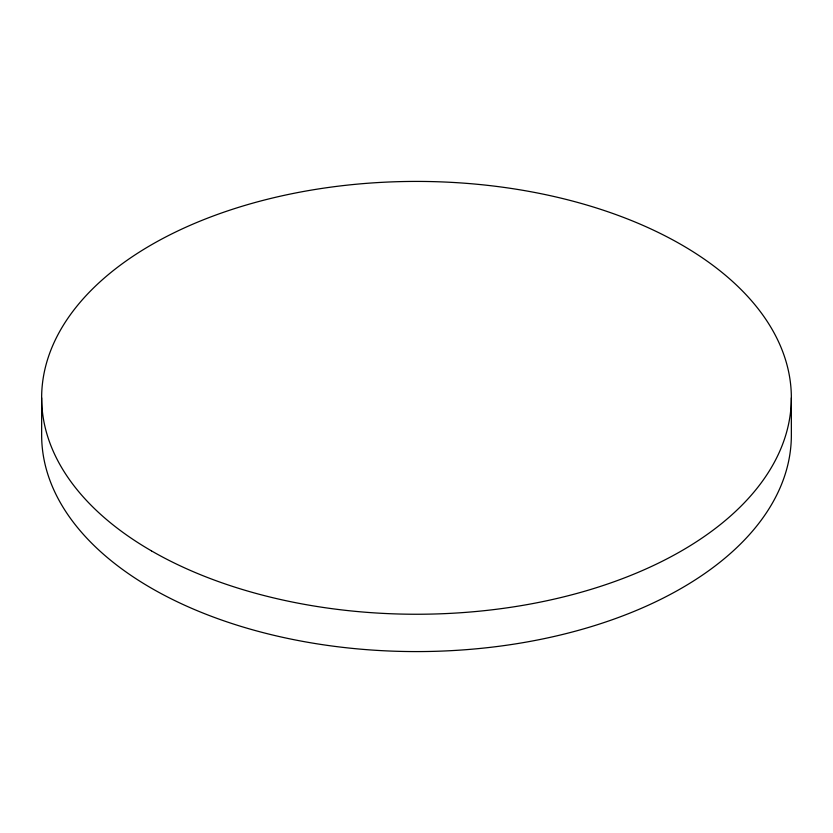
<?xml version="1.0" encoding="UTF-8"?>
<svg xmlns="http://www.w3.org/2000/svg" width="833" height="833" viewBox="0 0 833 833"><rect width="100%" height="100%" fill="white"/><g stroke="black" fill="none" stroke-linecap="round" stroke-linejoin="round"><path stroke-width="1.25" d="M791.35 397.841L791.35 435.159A374.85 216.413 0 0 1 416.5 651.583A374.85 216.413 0 0 1 41.65 435.159L41.65 397.841M151.439 550.863A374.85 216.413 0 0 0 778.574 453.85A374.85 216.413 0 0 0 319.487 188.789A374.85 216.413 0 0 0 151.439 550.863"/></g></svg>
